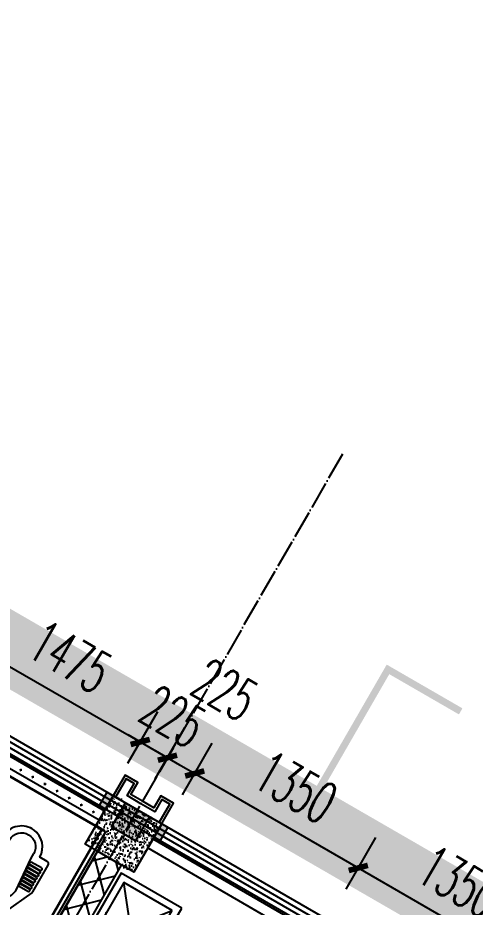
# Model space of a CAD drawing. Header units: millimetres. Extents: x 216654360 to 218309126, y 218099985 to 219647706.
# Drawn here: x 217935662 to 217938932, y 218956292 to 218962645 of the extents above; entities that cross this region are included whole.
import ezdxf
from ezdxf.xclip import XClip

# ---------------------------------------------------------------- set-up
doc = ezdxf.new("R2010")
doc.units = ezdxf.units.MM
doc.header["$LTSCALE"] = 1000
doc.header["$XCLIPFRAME"] = 0
doc.linetypes.add('DASH', pattern=[0.35, 0.25, -0.1])
doc.linetypes.add('DOTE', pattern=[2.4200000000000004, 2, -0.2, 0.02, -0.2])
for name, color, linetype in [('A-ANNO-DIMS', 3, 'Continuous'), ('A-ANNO-DOTE', 1, 'DOTE'), ('A-ANNO-IDEN', 3, 'Continuous'), ('A-COLU', 2, 'Continuous'), ('A-COLU-CONC', 2, 'Continuous'), ('A-DOOR', 4, 'Continuous'), ('A-FLOR-SPCL', 245, 'Continuous'), ('A-FLOR-STRS', 51, 'Continuous'), ('A-FLOR-TPTN', 135, 'Continuous'), ('A-WALL-CURT', 111, 'Continuous'), ('A-WALL-FIL', 2, 'Continuous'), ('A-WALL-MSNW', 2, 'Continuous'), ('A-WALL-PATT', 252, 'Continuous'), ('A-WALL-SHEA', 2, 'Continuous'), ('PUB_HATCH', 8, 'Continuous'), ('WINDOW', 4, 'Continuous'), ('洁具', 7, 'Continuous'), ('现状植物', 3, 'Continuous')]:
    doc.layers.add(name, color=color, linetype=linetype)
doc.layers.add('内装控制线', color=6, linetype='Continuous', lineweight=35)
doc.styles.add('_TCH_DIM_T3', font='SIMPLEX.shx', dxfattribs={"width": 0.5647058823529413, "bigfont": 'GBCBIG.shx'})
doc.dimstyles.new('_TCH_ARCH&&100', dxfattribs={"dimtxt": 297.5, "dimasz": 100, "dimexe": 250, "dimexo": 300, "dimgap": 126.25, "dimtad": 1, "dimdec": 0, "dimzin": 0, "dimdsep": 46, "dimtxsty": '_TCH_DIM_T3', "dimblk": 'ARCHTICK', "dimcen": 0.09, "dimclrt": 7, "dimazin": 2, "dimtfac": 1, "dimtdec": 0, "dimtix": 1, "dimtmove": 2, "dimatfit": 3, "dimfxl": 100, "dimtolj": 1, "dimtzin": 0, "dimarcsym": 0})

# ---------------------------------------------------------------- blocks, each defined once
blk = doc.blocks.new('123sfg')
at = {"layer": 'A-FLOR-STRS', "color": 1, "linetype": 'DASH', "const_width": 0.5}
blk.add_lwpolyline([(-435.7520347369718, -1148.388286254316), (-511.1115516244317, -1148.388286254316), (-511.3552337155952, -1165.729753827507), (-511.0830312329153, -1166.330356907861), (-509.862566358549, -1167.165920006349), (-509.899666979044, -1175.035179553675), (-511.2151629207592, -1175.819181181321), (-511.5013152034771, -1176.37444855023), (-511.8447741047139, -1217.800621691689), (-511.7709169440395, -1218.378271135507), (-511.5875886529493, -1218.902143048302), (-509.7669051376688, -1219.661976483888), (-509.385862355567, -1219.696680274913), (-508.9938257462936, -1221.561295600962), (-505.3071537641226, -1224.627778107655), (-496.1454937860653, -1225.778210952126), (-492.040455449508, -1227.508854247053), (-490.6770727478661, -1229.040993421052), (-491.1780902189776, -1234.403478215337), (-491.8354530945844, -1240.873174603801), (-495.3054724940848, -1245.831589563697), (-496.0934880015939, -1248.609740337537), (-498.2702817226327, -1262.571470302767), (-497.9822436700924, -1324.142034435703)], dxfattribs=at)
blk = doc.blocks.new('2929sk')
at = {"layer": 'A-ANNO-DOTE', "ltscale": 0.1}
blk.add_line((-25708.41759934928, -98506.28522877552), (-25708.41759934928, -79972.76195832115), dxfattribs=at)
blk = doc.blocks.new('q34wsyt')
at = {"layer": 'A-ANNO-IDEN', "const_width": 50}
blk.add_lwpolyline([(7031470.355985387, -153020.8224066973), (7030870.355985387, -153020.8224066973), (7030870.355985387, -154020.8224066973)], dxfattribs=at)
blk = doc.blocks.new('123sttyt')
at = {"layer": 'A-COLU-CONC'}
h = blk.add_hatch(dxfattribs=at)
h.set_pattern_fill('混凝土', scale=10)
h.set_pattern_definition([(49.99999999999999, (458507.2726841327, 226049.4547714085), (71.72601826007535, -6.275213498259511), [7.5, -82.5]), (355, (458507.2726841327, 226049.4547714085), (-13.8751333613, 75.21921337000119), [6, -66]), (100.4514, (458513.2498521327, 226048.9318374085), (57.85093817140216, 68.94395420609536), [6.374019000000001, -70.1142112]), (46.18420000000002, (458507.2726841327, 226069.4547714085), (106.7241048625644, -16.55190143290181), [11.25, -123.75]), (96.6356, (458516.1663586327, 226068.0754407085), (93.46627055487033, 97.41178709004417), [9.561028799999999, -105.1713]), (351.1842, (458507.2726841327, 226069.4547714085), (93.46619451336272, 97.41186009253246), [9, -99]), (21, (458517.2726841327, 226064.4547714085), (59.69070521184616, -40.26188906653388), [7.5, -82.5]), (326.0000000000001, (458517.2726841327, 226064.4547714085), (24.33153319215817, 72.5150045046853), [6, -66]), (71.4514, (458522.2469074327, 226061.0996108085), (84.02226285814899, 32.25304967099524), [6.374019000000001, -70.1142112]), (37.50000000000001, (458507.2726841327, 226049.4547714085), (1.215985531729067, 33.28938538313115), [0, -65.19999999999999, 0, -67, 0, -66.25]), (7.499999999999999, (458507.2726841327, 226049.4547714085), (26.30695374421486, 39.44117118823603), [0, -38.2, 0, -63.7, 0, -25.25]), (327.5, (458484.9726841327, 226049.4547714085), (53.3822436172409, -2.255487173437976), [0, -25, 0, -78, 0, -103.5]), (317.5, (458474.9726841327, 226049.4547714085), (58.31861693423862, 10.01049823323177), [0, -32.5, 0, -51.8, 0, -73.5])])
h.paths.add_polyline_path([(6523019.330466915, 268461.0957909399), (6523419.330466915, 268461.0957909399), (6523419.330466892, 268061.0957909399), (6523019.330466892, 268061.0957909399)])
h = blk.add_hatch(color=256, dxfattribs=at)
h.dxf.hatch_style = 1
h.paths.add_polyline_path([(6523119.330466904, 268461.0957909399), (6523319.330466904, 268461.0957909399), (6523319.330466904, 268261.0957909399), (6523119.330466904, 268261.0957909399)])
at = {"layer": 'A-COLU'}
for points in [[(6523019.330466915, 268461.0957909399), (6523419.330466915, 268461.0957909399), (6523419.330466892, 268061.0957909399), (6523019.330466892, 268061.0957909399)], [(6523119.330466904, 268461.0957909399), (6523319.330466904, 268461.0957909399), (6523319.330466904, 268261.0957909399), (6523119.330466904, 268261.0957909399)]]:
    blk.add_lwpolyline(points, close=True, dxfattribs=at)
blk = doc.blocks.new('atyyj')
at = {"color": 6}
for points in [[(6087145.846531308, 41917.42876004828), (6087145.850708799, 41917.44223488616), (6087145.850708793, 42287.44228338455), (6087040.833285737, 42287.42880854666), (6087040.833285737, 42187.42880854666), (6086945.833285737, 42187.42880854666), (6086850.833285737, 42187.42880854666), (6086850.833285737, 42287.42880854666), (6086745.844134575, 42287.41532826515), (6086745.844134575, 42117.42884835148)], [(6087125.83328574, 42117.42884835148), (6087125.833285737, 42267.42880854666), (6087060.833285737, 42267.42880854666), (6087060.833285737, 42167.42880854666), (6086945.833285737, 42167.42880854666), (6086830.833285737, 42167.42880854666), (6086830.833285737, 42267.42880854666), (6086765.833285737, 42267.42880854666), (6086765.833285737, 42117.42884835148)]]:
    blk.add_lwpolyline(points, dxfattribs=at)
at = {"layer": 'A-COLU'}
blk.add_blockref('123sttyt', (-436273.4971811436, -226343.666958125), dxfattribs=at)
blk = doc.blocks.new('123arrt')
at = {"layer": 'A-COLU'}
blk.add_blockref('123sttyt', (4875.156621128321, 2799.999975732382), dxfattribs=at)
blk = doc.blocks.new('234eryayyui')
h = blk.add_hatch(color=251)
h.dxf.hatch_style = 1
h.paths.add_polyline_path([(6065420.674966354, 42391.641019584), (6065470.674966354, 42391.641019584), (6065470.67447537, 42281.641019584), (6065420.67447537, 42281.641019584)])
at = {"layer": 'WINDOW'}
blk.add_lwpolyline([(6065420.674966354, 42391.641019584), (6065470.674966354, 42391.641019584), (6065470.67447537, 42281.641019584), (6065420.67447537, 42281.641019584)], close=True, dxfattribs=at)
blk = doc.blocks.new('124ety6')
at = {"layer": 'A-COLU-CONC', "color": 7}
for p in [(6875.157112140208, 3.885346814058721e-06), (7325.157112140208, 2.699467586353421e-06)]:
    blk.add_blockref('234eryayyui', p, dxfattribs=at)
blk = doc.blocks.new('$lvtry$00000191')
at = {"color": 0}
for p, q in [((-250, -50, 1e-08), (-39.04344047215272, -218.7652476222793, 1e-08)), ((39.04344047215272, -218.7652476222793, 1e-08), (250, -50, 1e-08)), ((-250, -450, 1e-08), (-39.04344047215272, -281.2347523777207, 1e-08)), ((39.04344047215272, -281.2347523777244, 1e-08), (250, -450, 1e-08))]:
    blk.add_line(p, q, dxfattribs=at)
at = {"color": 0, "elevation": 1e-08}
for points in [[(300, -500), (300, 0), (-300, 0), (-300, -500)], [(250, -450), (250, -50), (-250, -50), (-250, -450)]]:
    blk.add_lwpolyline(points, close=True, dxfattribs=at)
at = {"color": 0}
blk.add_circle((0, -250, 1e-08), 50, dxfattribs=at)
for p in [(0, -50, 1e-08), (0, -250, 1e-08)]:
    blk.add_point(p, dxfattribs=at)
blk = doc.blocks.new('$DorLib2D$00000114')
at = {"color": 0}
blk.add_line((0.4999999999999964, 3.552713678800501e-15), (-0.2071067811864751, 0.7071067811864857), dxfattribs=at)
blk.add_arc((0.5000000000013856, -1.154631945610163e-12), 1.000000000001696, 135, 180, dxfattribs=at)
blk = doc.blocks.new('$plan$00002878')
at = {"layer": '洁具', "color": 0}
for p, q in [((-197.5893991584308, -230.0463587915583), (-127.0837779579451, -230.0463587915583)), ((-197.5893991584016, -250.0463587915583), (-127.0837779579451, -250.0463587915583)), ((-120, -192.5), (-100, -450.0000000000291)), ((120, -192.5), (100, -450.0000000000291)), ((197.5893991584308, -230.0463587915583), (127.0837779579451, -230.0463587915583)), ((197.5893991584016, -250.0463587915583), (127.0837779579451, -250.0463587915583)), ((-197.5893991584308, -255.0463587915583), (-125.1420303851191, -255.0463587915583)), ((-197.5893991584016, -275.0463587915583), (-125.1420303851191, -275.0463587915292)), ((-197.5893991584308, -280.0463587915583), (-123.200282812264, -280.0463587915583)), ((-197.5893991584016, -300.0463587915583), (-123.2002828122932, -300.0463587915583)), ((-197.5893991584308, -305.0463587915583), (-121.2585352394963, -305.0463587915583)), ((197.5893991584308, -305.0463587915583), (121.2585352394963, -305.0463587915583)), ((197.5893991584308, -280.0463587915583), (123.200282812264, -280.0463587915583)), ((197.5893991584016, -300.0463587915583), (123.2002828122932, -300.0463587915583)), ((197.5893991584308, -255.0463587915583), (125.1420303851191, -255.0463587915583)), ((197.5893991584016, -275.0463587915583), (125.1420303851191, -275.0463587915292)), ((-197.5893991584016, -325.0463587915583), (-121.2585352394963, -325.0463587915583)), ((-197.5893991584308, -330.0463587915583), (-119.3167876666703, -330.0463587915583)), ((-197.5893991584016, -350.0463587915583), (-119.3167876666703, -350.0463587915583)), ((-197.5893991584308, -355.0463587915583), (-117.3750400938734, -355.0463587915583)), ((-197.5893991584016, -375.0463587915583), (-117.3750400938443, -375.0463587915583)), ((-197.5893991584308, -380.0463587915583), (-115.4332925210474, -380.0463587915583)), ((197.5893991584308, -380.0463587915583), (115.4332925210474, -380.0463587915583)), ((197.5893991584308, -355.0463587915583), (117.3750400938734, -355.0463587915583)), ((197.5893991584016, -375.0463587915583), (117.3750400938443, -375.0463587915583)), ((197.5893991584308, -330.0463587915583), (119.3167876666703, -330.0463587915583)), ((197.5893991584016, -350.0463587915583), (119.3167876666703, -350.0463587915583)), ((197.5893991584016, -325.0463587915583), (121.2585352394963, -325.0463587915583)), ((-197.5893991584016, -400.0463587915583), (-115.4332925210474, -400.0463587915583)), ((-197.5893991584308, -405.0463587915583), (-113.4915449482214, -405.0463587915583)), ((-197.5893991584016, -425.0463587915583), (-113.4915449482214, -425.0463587915583)), ((197.5893991584308, -405.0463587915583), (113.4915449482214, -405.0463587915583)), ((197.5893991584016, -425.0463587915583), (113.4915449482214, -425.0463587915583)), ((197.5893991584016, -400.0463587915583), (115.4332925210474, -400.0463587915583)), ((-100, -450.0000000000291), (-100, -486.3435219620296)), ((100, -450.0000000000291), (100, -486.3435219620296))]:
    blk.add_line(p, q, dxfattribs=at)
at = {"layer": '洁具'}
blk.add_lwpolyline([(-149.9999999999927, -486.3435219620296), (-210, -486.3435219620296, -0.4142135623729885), (-230, -466.3435219620296), (-230, -246.872255150869, -0.1080307041366527), (-228.1755325925624, -238.5265967001105), (-132.0295949985448, -29.1358538731256, -0.2930686843997553), (-86.59076351713156, 0), (86.59076351713156, 0, -0.2930686843997489), (132.0295949985448, -29.13585387312196), (228.1755325925624, -238.5265967001105, -0.1080307041366528), (230, -246.872255150869), (230, -466.3435219620296, -0.4142135623730951), (210, -486.3435219620296), (150, -486.3435219620296, -0.3704769387679618), (17.71147033309717, -633.7350115449481, -0.4404284666695213)], format="xyb", close=True, dxfattribs=at)
at = {"layer": '洁具', "color": 0}
blk.add_circle((0.6473819928360172, -190), 33.93437923681224, dxfattribs=at)
for centre, radius, start, end in [((-0.6006167570449179, -198.289265411353), 119.539651634164, 89.71212104449961, 177.2240986931284), ((0.600616757030366, -198.289265411353), 119.539651634164, 2.77590130687156, 90.28787895550037), ((-197.5893991584016, -240.0463587915583), 10, 90, 270), ((-127.0837779579451, -240.0463587915583), 10, 270, 90), ((127.0837779579451, -240.0463587915583), 10, 90, 270), ((197.5893991584016, -240.0463587915583), 10, 270, 90), ((-197.5893991584308, -265.0463587915583), 10, 90, 270), ((-197.5893991584308, -290.0463587915583), 10, 90, 270), ((-197.5893991584308, -315.0463587915583), 10, 90, 270), ((-125.1420303851191, -265.0463587915292), 10, 270, 90), ((-123.200282812264, -290.0463587915583), 10, 270, 90), ((-121.2585352394963, -315.0463587915583), 10, 270, 90), ((121.2585352394963, -315.0463587915583), 10, 90, 270), ((123.200282812264, -290.0463587915583), 10, 90, 270), ((125.1420303851191, -265.0463587915292), 10, 90, 270), ((197.5893991584308, -265.0463587915583), 10, 270, 90), ((197.5893991584308, -290.0463587915583), 10, 270, 90), ((197.5893991584308, -315.0463587915583), 10, 270, 90), ((-197.5893991584308, -340.0463587915583), 10, 90, 270), ((-197.5893991584308, -365.0463587915583), 10, 90, 270), ((-197.5893991584308, -390.0463587915583), 10, 90, 270), ((-119.3167876666703, -340.0463587915583), 10, 270, 90), ((-117.3750400938443, -365.0463587915583), 10, 270, 90), ((-115.4332925210474, -390.0463587915583), 10, 270, 90), ((115.4332925210474, -390.0463587915583), 10, 90, 270), ((117.3750400938443, -365.0463587915583), 10, 90, 270), ((119.3167876666703, -340.0463587915583), 10, 90, 270), ((197.5893991584308, -340.0463587915583), 10, 270, 90), ((197.5893991584308, -365.0463587915583), 10, 270, 90), ((197.5893991584308, -390.0463587915583), 10, 270, 90), ((-197.5893991584308, -415.0463587915583), 10, 90, 270), ((-113.4915449482214, -415.0463587915583), 10, 270, 90), ((113.4915449482214, -415.0463587915583), 10, 90, 270), ((197.5893991584308, -415.0463587915583), 10, 270, 90), ((0, -484.9908518361335), 100.0091481639029, 180.7749756292411, 359.2250243707589)]:
    blk.add_arc(centre, radius, start, end, dxfattribs=at)
blk = doc.blocks.new('A$C64048149')
at = {"layer": 'A-WALL-FIL'}
for p, q in [((-1261.44660982769, 1338.55339084068), (-1261.446609811857, 168.5533906712662)), ((-1261.446609854698, 1338.553390655012), (-1231.446609854698, 1338.553390653702)), ((-1231.446609865874, 1338.5533908332), (-1231.446609999985, 168.5533906968776)), ((-361.4466098546982, 1338.553390616071), (-361.4466099468991, 168.5533906535129)), ((-361.4466098546982, 1338.553390609901), (-331.4466098546982, 1338.553390608591)), ((-331.4466098546982, 1338.553390608591), (-331.4466099450365, 168.5533907719073)), ((-1046.446609068662, 138.5533906877681), (-1246.446609868668, 138.5533906575001)), ((-1231.446609999985, 168.5533906968776), (-1046.446609067731, 168.5533905499324)), ((-1046.446609067731, 168.5533905499324), (-1046.446609068662, 138.5533906877681)), ((-546.4466090686619, 138.5533906622441), (-546.4466090677306, 168.5533905244374)), ((-546.4466090677306, 168.5533905244374), (-361.4466099468991, 168.5533906535129)), ((-346.4466098733246, 138.553390612331), (-546.4466090686619, 138.5533906622441))]:
    blk.add_line(p, q, dxfattribs=at)
at = {"layer": 'A-DOOR', "xscale": -499.9999999999999, "yscale": 499.9999999999999, "zscale": 499.9999999999999, "rotation": 179.9999999971277}
blk.add_blockref('$DorLib2D$00000114', (-796.4466093713418, 153.5533906348719), dxfattribs=at)
at = {"layer": 'A-FLOR-TPTN', "rotation": 179.9999999938692}
blk.add_blockref('$plan$00002878', (-796.4466098584235, 460.1788833847604), dxfattribs=at)
blk = doc.blocks.new('13etrt5')
at = {"layer": 'PUB_HATCH'}
h = blk.add_hatch(dxfattribs=at)
h.set_pattern_fill('多孔材料', color=256, scale=50, style=0)
h.set_pattern_definition([(45, (100, 0), (-100.0001016555733, 100.0001016555733), []), (135, (100, 0), (-100.0001016555733, -100.0001016555733), [])])
h.paths.add_polyline_path([(6034084.667115241, 53762.28041708402), (6034284.667115241, 53762.28041708402), (6034284.670390617, 56962.28033904941), (6034084.670390617, 56962.2805437604)])
at = {"layer": 'A-WALL-FIL'}
for p, q in [((6034084.667115243, 53762.28041699219), (6034084.670390617, 56962.2805437604)), ((6034084.670390617, 56962.2805437604), (6034284.670390617, 56962.28033904941)), ((6034284.66711524, 53762.28041699219), (6034284.670390617, 56962.28033904941))]:
    blk.add_line(p, q, dxfattribs=at)
at = {"layer": '内装控制线'}
blk.add_lwpolyline([(6028005.738030497, 53162.28041708448), (6028005.738030495, 53412.28031533047), (6026934.486976788, 53412.28051887398), (6026934.486976791, 56962.28056744695), (6027109.495358438, 56962.28036389919), (6027109.497503495, 57112.28039290324), (6029334.79178951, 57112.28039283041), (6029334.79104424, 55837.28041716715), (6029534.790574184, 55837.28041710434), (6029534.803700834, 57112.30153408624), (6034034.729555161, 57112.25925165002), (6034034.728416879, 53812.28041708402), (6033884.666021422, 53812.28041708402), (6033884.666021422, 53412.2795757967), (6029534.790809142, 53412.28041723857), (6029534.790809157, 54162.28046566929), (6029334.790809156, 54162.28046567575), (6029334.790809169, 53412.28041709062), (6029064.79080915, 53412.28041708929), (6029064.790809148, 53120.39379162661)], dxfattribs=at)
at = {"xscale": -1}
blk.add_blockref('A$C64048149', (6032803.283221846, 55773.71403564893), dxfattribs=at)
at = {"layer": 'A-FLOR-SPCL', "rotation": 89.99999998701225}
blk.add_blockref('$lvtry$00000191', (6034309.680247724, 56612.08645994389, -1e-08), dxfattribs=at)
blk = doc.blocks.new('_ArchTick')
at = {"color": 0, "linetype": 'ByBlock', "const_width": 0.4}
blk.add_lwpolyline([(-0.5, -0.5), (0.5, 0.5)], dxfattribs=at)
blk = doc.blocks.new('*D454')
at = {"layer": 'A-ANNO-DIMS', "color": 0, "lineweight": -2, "transparency": 16777216}
for p, q in [((6070845.779861773, 42645.68900444673), (6070845.779861773, 43070.74270527938)), ((6072320.832078495, 42645.68900444673), (6072320.832078495, 43070.74270527938)), ((6070845.779861773, 42820.74270527938), (6072320.832078495, 42820.74270527938))]:
    blk.add_line(p, q, dxfattribs=at)
at = {"layer": 'Defpoints', "color": 0, "transparency": 16777216}
for p in [(6072320.832078495, 42820.74270527938), (6070845.779861773, 42345.68900444673), (6072320.832078495, 42345.68900444673)]:
    blk.add_point(p, dxfattribs=at)
at = {"layer": 'A-ANNO-DIMS', "color": 0, "lineweight": -2, "transparency": 16777216, "xscale": 100, "yscale": 100, "zscale": 100, "rotation": 180}
blk.add_blockref('_ArchTick', (6070845.779861773, 42820.74270527938), dxfattribs=at)
at = {"layer": 'A-ANNO-DIMS', "color": 0, "lineweight": -2, "transparency": 16777216, "xscale": 100, "yscale": 100, "zscale": 100}
blk.add_blockref('_ArchTick', (6072320.832078495, 42820.74270527938), dxfattribs=at)
at = {"layer": 'A-ANNO-DIMS', "color": 7, "transparency": 16777216, "insert": (6071583.305970134, 43095.74270527938), "char_height": 297.5, "attachment_point": 5, "style": '_TCH_DIM_T3'}
blk.add_mtext('\\A1;1475', dxfattribs=at)
blk = doc.blocks.new('*D455')
at = {"layer": 'A-ANNO-DIMS', "color": 0, "lineweight": -2, "transparency": 16777216}
for p, q in [((6072320.832078495, 42645.68900444673), (6072320.832078495, 43070.74270527938)), ((6072545.844556829, 42645.68900444673), (6072545.844556829, 43070.74270527938)), ((6072320.832078495, 42820.74270527938), (6072220.832078495, 42820.74270527938)), ((6072320.832078495, 42820.74270527938), (6072545.844556829, 42820.74270527938)), ((6072545.844556829, 42820.74270527938), (6072645.844556829, 42820.74270527938))]:
    blk.add_line(p, q, dxfattribs=at)
at = {"layer": 'Defpoints', "color": 0, "transparency": 16777216}
for p in [(6072545.844556829, 42820.74270527938), (6072320.832078495, 42345.68900444673), (6072545.844556829, 42345.68900444673)]:
    blk.add_point(p, dxfattribs=at)
at = {"layer": 'A-ANNO-DIMS', "color": 0, "lineweight": -2, "transparency": 16777216, "xscale": 100, "yscale": 100, "zscale": 100}
blk.add_blockref('_ArchTick', (6072320.832078495, 42820.74270527938), dxfattribs=at)
at = {"layer": 'A-ANNO-DIMS', "color": 0, "lineweight": -2, "transparency": 16777216, "xscale": 100, "yscale": 100, "zscale": 100, "rotation": 180}
blk.add_blockref('_ArchTick', (6072545.844556829, 42820.74270527938), dxfattribs=at)
at = {"layer": 'A-ANNO-DIMS', "color": 7, "transparency": 16777216, "insert": (6072433.338317662, 43095.74270527938), "char_height": 297.5, "attachment_point": 5, "style": '_TCH_DIM_T3'}
blk.add_mtext('\\A1;225', dxfattribs=at)
blk = doc.blocks.new('*D456')
at = {"layer": 'A-ANNO-DIMS', "color": 0, "lineweight": -2, "transparency": 16777216}
for p, q in [((6072545.844556829, 42645.68900444673), (6072545.844556829, 43070.74270527938)), ((6072770.832078493, 42645.68900444673), (6072770.832078493, 43070.74270527938)), ((6072545.844556829, 42820.74270527938), (6072445.844556829, 42820.74270527938)), ((6072545.844556829, 42820.74270527938), (6072770.832078493, 42820.74270527938)), ((6072770.832078493, 42820.74270527938), (6072870.832078493, 42820.74270527938))]:
    blk.add_line(p, q, dxfattribs=at)
at = {"layer": 'Defpoints', "color": 0, "transparency": 16777216}
for p in [(6072770.832078493, 42820.74270527938), (6072545.844556829, 42345.68900444673), (6072770.832078493, 42345.68900444673)]:
    blk.add_point(p, dxfattribs=at)
at = {"layer": 'A-ANNO-DIMS', "color": 0, "lineweight": -2, "transparency": 16777216, "xscale": 100, "yscale": 100, "zscale": 100}
blk.add_blockref('_ArchTick', (6072545.844556829, 42820.74270527938), dxfattribs=at)
at = {"layer": 'A-ANNO-DIMS', "color": 0, "lineweight": -2, "transparency": 16777216, "xscale": 100, "yscale": 100, "zscale": 100, "rotation": 180}
blk.add_blockref('_ArchTick', (6072770.832078493, 42820.74270527938), dxfattribs=at)
at = {"layer": 'A-ANNO-DIMS', "color": 7, "transparency": 16777216, "insert": (6072658.338317661, 43445.74270527938), "char_height": 297.5, "attachment_point": 5, "style": '_TCH_DIM_T3'}
blk.add_mtext('\\A1;225', dxfattribs=at)
blk = doc.blocks.new('*D457')
at = {"layer": 'A-ANNO-DIMS', "color": 0, "lineweight": -2, "transparency": 16777216}
for p, q in [((6072770.832078493, 42645.68900444673), (6072770.832078493, 43070.74270527938)), ((6074120.832065471, 42645.68900444673), (6074120.832065471, 43070.74270527938)), ((6072770.832078493, 42820.74270527938), (6074120.832065471, 42820.74270527938))]:
    blk.add_line(p, q, dxfattribs=at)
at = {"layer": 'Defpoints', "color": 0, "transparency": 16777216}
for p in [(6074120.832065471, 42820.74270527938), (6072770.832078493, 42345.68900444673), (6074120.832065471, 42345.68900444673)]:
    blk.add_point(p, dxfattribs=at)
at = {"layer": 'A-ANNO-DIMS', "color": 0, "lineweight": -2, "transparency": 16777216, "xscale": 100, "yscale": 100, "zscale": 100, "rotation": 180}
blk.add_blockref('_ArchTick', (6072770.832078493, 42820.74270527938), dxfattribs=at)
at = {"layer": 'A-ANNO-DIMS', "color": 0, "lineweight": -2, "transparency": 16777216, "xscale": 100, "yscale": 100, "zscale": 100}
blk.add_blockref('_ArchTick', (6074120.832065471, 42820.74270527938), dxfattribs=at)
at = {"layer": 'A-ANNO-DIMS', "color": 7, "transparency": 16777216, "insert": (6073445.832071982, 43095.74270527938), "char_height": 297.5, "attachment_point": 5, "style": '_TCH_DIM_T3'}
blk.add_mtext('\\A1;1350', dxfattribs=at)
blk = doc.blocks.new('*D458')
at = {"layer": 'A-ANNO-DIMS', "color": 0, "lineweight": -2, "transparency": 16777216}
for p, q in [((6074120.832065471, 42645.68900444673), (6074120.832065471, 43070.74270527938)), ((6075470.83205245, 42645.68900444673), (6075470.83205245, 43070.74270527938)), ((6074120.832065471, 42820.74270527938), (6075470.83205245, 42820.74270527938))]:
    blk.add_line(p, q, dxfattribs=at)
at = {"layer": 'Defpoints', "color": 0, "transparency": 16777216}
for p in [(6075470.83205245, 42820.74270527938), (6074120.832065471, 42345.68900444673), (6075470.83205245, 42345.68900444673)]:
    blk.add_point(p, dxfattribs=at)
at = {"layer": 'A-ANNO-DIMS', "color": 0, "lineweight": -2, "transparency": 16777216, "xscale": 100, "yscale": 100, "zscale": 100, "rotation": 180}
blk.add_blockref('_ArchTick', (6074120.832065471, 42820.74270527938), dxfattribs=at)
at = {"layer": 'A-ANNO-DIMS', "color": 0, "lineweight": -2, "transparency": 16777216, "xscale": 100, "yscale": 100, "zscale": 100}
blk.add_blockref('_ArchTick', (6075470.83205245, 42820.74270527938), dxfattribs=at)
at = {"layer": 'A-ANNO-DIMS', "color": 7, "transparency": 16777216, "insert": (6074795.832058961, 43095.74270527938), "char_height": 297.5, "attachment_point": 5, "style": '_TCH_DIM_T3'}
blk.add_mtext('\\A1;1350', dxfattribs=at)
blk = doc.blocks.new('A$C04836B57')
h = blk.add_hatch()
h.set_pattern_fill('ANSI32', color=251, scale=100)
h.set_pattern_definition([(45, (-6165879.106576437, -59482.65594915765), (-336.7596045400933, 336.7596045400933), []), (45, (-6165654.600076437, -59482.65594915765), (-336.7596045400933, 336.7596045400933), [])])
edge = h.paths.add_edge_path()
edge.add_line((-93806.74076194037, -23891.01582656463), (-100673.4373654258, -23891.01599156326))
edge.add_line((-100673.4373654258, -23891.01599156326), (-100673.4219870726, -17291.0197903212))
edge.add_line((-100673.4219870726, -17291.0197903212), (-98133.13709999435, -17291.01962532845))
edge.add_line((-98133.13709999435, -17291.01962532845), (-98133.13737810124, -18541.02919732087))
edge.add_line((-98133.13737810124, -18541.02919732087), (-93433.42846856453, -18541.02703158677))
edge.add_line((-93433.42846856453, -18541.02703158677), (-93433.42581176851, -17391.02929940046))
edge.add_line((-93433.42581176851, -17391.02929940046), (-93433.19577457756, -17391.04147912645))
edge.add_line((-93433.19577457756, -17391.04147912645), (-93433.20651115384, -20965.82024458147))
edge.add_line((-93433.20651115384, -20965.82024458147), (-93333.25523686316, -20965.81023058342))
edge.add_line((-93333.25523686316, -20965.81023058342), (-93333.26880235411, -23765.83032686323))
at = {"layer": 'A-WALL-PATT'}
h = blk.add_hatch(dxfattribs=at)
h.set_pattern_fill('石膏板', color=256, scale=20, style=0)
h.set_pattern_definition([(45, (-6165862.115936437, -59468.31280915767), (-50.00000133031197, 50.00000133031199), [16, -54.71068]), (135, (-6165750.802216437, -59468.31280915767), (-50.00000133031199, -50.00000133031197), [16, -54.71068])])
h.paths.add_polyline_path([(-98008.41397443973, -17291.01018998112), (-93533.27477634791, -17290.9848211206), (-93533.27520151157, -17215.98482112181), (-98008.41439960338, -17216.01018998233)])
blk.add_lwpolyline([(-93806.74076194037, -23891.01582656463), (-100673.4373654258, -23891.01599156326), (-100673.4219870726, -17291.0197903212), (-98133.13709999435, -17291.01962532845), (-98133.13737810124, -18541.02919732087), (-93433.42846856453, -18541.02703158677), (-93433.42581176851, -17391.02929940046), (-93433.19577457756, -17391.04147912645), (-93433.20651115384, -20965.82024458147), (-93333.25523686316, -20965.81023058342), (-93333.26880235411, -23765.83032686323)])
at = {"layer": 'A-WALL-CURT'}
for p, q in [((-66083.27438447252, -17091.01500706963), (-100408.4250410013, -17091.01490530548)), ((-100408.4250411103, -17127.68157197215), (-66083.27438446041, -17127.68167373639)), ((-100408.4250412183, -17164.34823863882), (-66083.27438456938, -17164.34834040258)), ((-100408.4250413273, -17201.01490530548), (-66083.27438479941, -17201.01500706989))]:
    blk.add_line(p, q, dxfattribs=at)
at = {"layer": 'A-WALL-MSNW'}
for p, q in [((-98008.41439960338, -17216.01018998233), (-93533.27520151157, -17215.98482112181)), ((-93533.27520151157, -17215.98482112181), (-93533.27477634791, -17290.9848211206)), ((-93133.27511498146, -17215.98239399563), (-90383.1663400624, -17215.97314983838)), ((-93133.27511498146, -17215.98239399563), (-93133.27486287802, -17290.9823939952)), ((-98008.41397443973, -17291.01018998112), (-93533.27477634791, -17290.9848211206)), ((-93133.27486287802, -17290.9823939952), (-90483.16321434546, -17290.97348596561))]:
    blk.add_line(p, q, dxfattribs=at)
blk.add_blockref('atyyj', (-6180279.108274692, -59208.44373812031))
at = {"layer": 'A-ANNO-DOTE'}
ref = blk.add_blockref('123sfg', (408074.6474547908, 1131835.749373674), dxfattribs=dict(at, xscale=1000, yscale=1000, zscale=1000))
XClip(ref).set_block_clipping_path([(-527.116253690554, -1244.4995262616217), (-408.074574071597, -1131.8357493736744)])
at = {"layer": 'A-COLU-CONC', "color": 7}
blk.add_blockref('124ety6', (-6165879.106576437, -59482.65594915766), dxfattribs=at)
at = {"layer": 'A-COLU-CONC'}
blk.add_blockref('13etrt5', (-6127517.92804103, -74453.29534671037), dxfattribs=at)
at = {"layer": 'A-FLOR-SPCL', "rotation": 180}
blk.add_blockref('2929sk', (-119041.6796189575, -112663.7768879475), dxfattribs=at)
at = {"layer": 'A-FLOR-STRS'}
blk.add_blockref('q34wsyt', (-7123153.618004969, 137693.3048883559), dxfattribs=at)
at = {"layer": 'A-WALL-SHEA', "color": 6}
blk.add_blockref('123arrt', (-6621427.762076964, -288352.1106719777), dxfattribs=at)
at = {"layer": 'A-ANNO-DIMS'}
dim = blk.add_linear_dim(base=(-93108.27449794393, -16661.91324387828), p1=(-93333.26201960817, -17136.96694471093), p2=(-93108.27449794393, -17136.96694471093), angle=0, dimstyle='_TCH_ARCH&&100', dxfattribs=at)
dim.commit()
dim.dimension.update_dxf_attribs({"geometry": '*D456', "text_midpoint": (-93220.76825877652, -16036.91324387828), "dimtype": 129, "insert": (-6165879.106576437, -59482.65594915766)})
for p1, p2, picture, middle in [((-95033.32671466377, -17136.96694471093), (-93558.27449794207, -17136.96694471093), '*D454', (-94295.80060630292, -16386.91324387828)), ((-93558.27449794207, -17136.96694471093), (-93333.26201960817, -17136.96694471093), '*D455', (-93445.76825877465, -16386.91324387828)), ((-93108.27449794393, -17136.96694471093), (-91758.27451096568, -17136.96694471093), '*D457', (-92433.2745044548, -16386.91324387828)), ((-91758.27451096568, -17136.96694471093), (-90408.27452398743, -17136.96694471093), '*D458', (-91083.27451747656, -16386.91324387828))]:
    dim = blk.add_aligned_dim(p1=p1, p2=p2, distance=475.05370083265007, dimstyle='_TCH_ARCH&&100', dxfattribs=at)
    dim.commit()
    dim.dimension.update_dxf_attribs({"geometry": picture, "text_midpoint": middle, "insert": (-6165879.106576437, -59482.65594915766)})

msp = doc.modelspace()

# ---------------------------------------------------------------- block references
at = {"layer": '现状植物', "rotation": 330.0099772030858}
msp.add_blockref('A$C04836B57', (218025897.187641, 218925138.5110827), dxfattribs=at)

doc.saveas('drawing.dxf')
